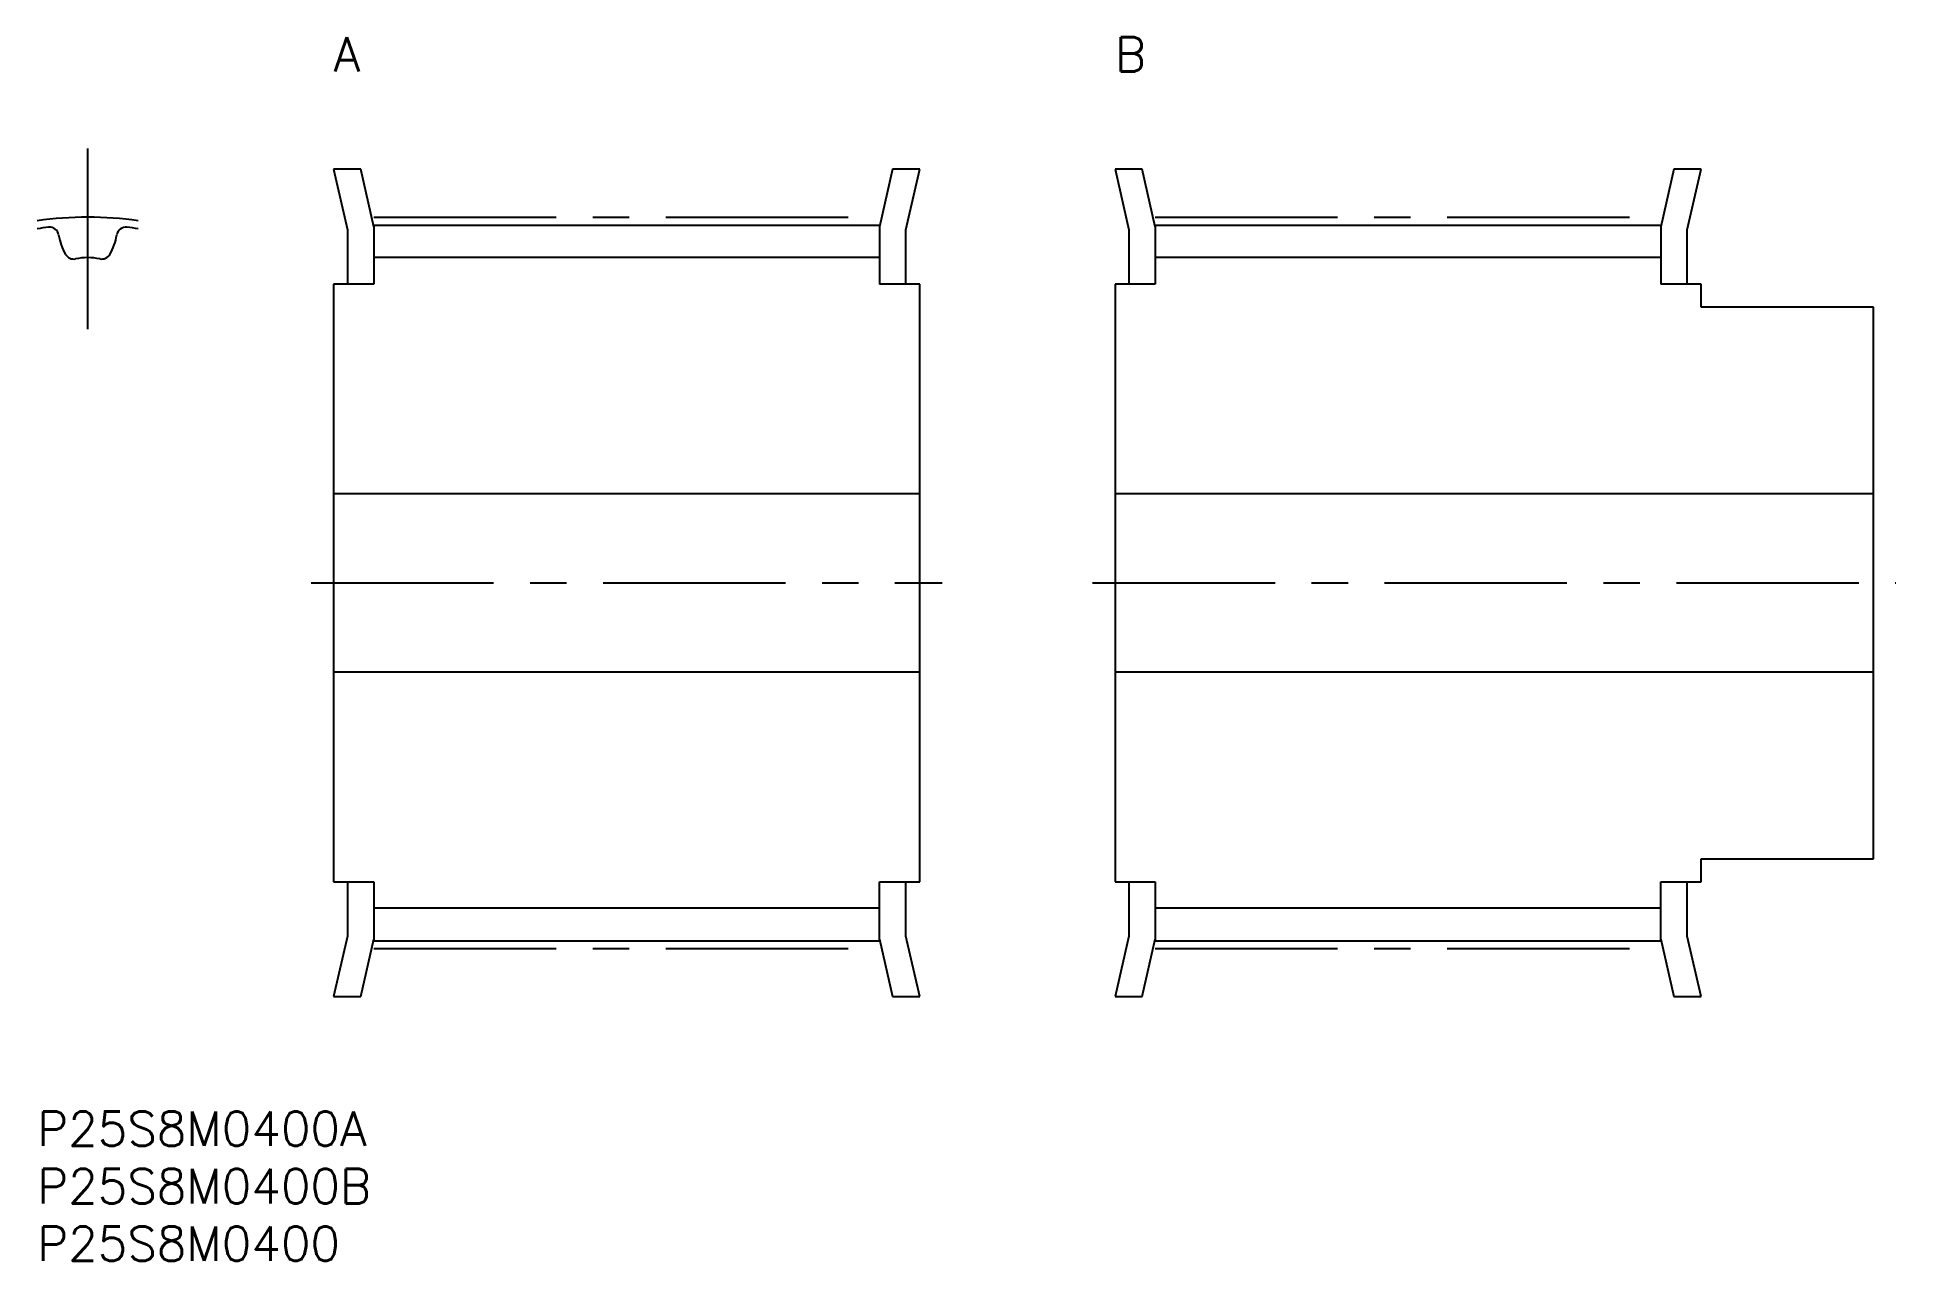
# Model space of a CAD drawing. Extents: x 0 to 162, y -13 to 94.
import ezdxf

# ---------------------------------------------------------------- set-up
doc = ezdxf.new("R2010")
doc.units = 0
doc.header["$LTSCALE"] = 0.5
doc.linetypes.add('CENTER', pattern=[50.8, 31.75, -6.35, 6.35, -6.35])
for name, color, linetype in [('MSM_CENTER', 1, 'CENTER'), ('MSM_CONTINUOUS', 7, 'CONTINUOUS'), ('MSM_PART_NUMBER', 7, 'CONTINUOUS')]:
    doc.layers.add(name, color=color, linetype=linetype)
doc.styles.get("Standard").update_dxf_attribs({"font": 'txt.shx', "height": 3, "bigfont": 'bigfont.shx'})

# ---------------------------------------------------------------- blocks, each defined once
blk = doc.blocks.new('*U31')
at = {"layer": 'MSM_PART_NUMBER'}
blk.add_text('P25S8M0400A', height=3, dxfattribs=at).set_placement((0, -3))
blk = doc.blocks.new('*U32')
at = {"layer": 'MSM_PART_NUMBER'}
blk.add_text('P25S8M0400B', height=3, dxfattribs=at).set_placement((0, -8))
blk = doc.blocks.new('*U33')
at = {"layer": 'MSM_PART_NUMBER'}
blk.add_text('P25S8M0400', height=3, dxfattribs=at).set_placement((0, -13))
blk = doc.blocks.new('*U34')
at = {"layer": 'MSM_PART_NUMBER'}
blk.add_text('A', height=3, dxfattribs=at).set_placement((25.8, 90.5))
blk = doc.blocks.new('*U35')
at = {"layer": 'MSM_PART_NUMBER'}
blk.add_text('B', height=3, dxfattribs=at).set_placement((93.8, 90.5))

msp = doc.modelspace()

# ---------------------------------------------------------------- linework, layer by layer
at = {"layer": 'MSM_CENTER'}
for p, q in [((4.4, 68.09), (4.4, 83.8)), ((29.3, 77.83), (73.3, 77.83)), ((97.3, 77.83), (141.3, 77.83)), ((23.85, 46), (78.75, 46)), ((91.85, 46), (161.75, 46)), ((29.3, 14.17), (73.3, 14.17)), ((97.3, 14.17), (141.3, 14.17))]:
    msp.add_line(p, q, dxfattribs=at)
msp.add_arc((4.4, 46), 31.83, 82.0554, 97.9446, dxfattribs=at)
at = {"layer": 'MSM_CONTINUOUS'}
for p, q in [((28.16, 82), (25.8, 82)), ((25.8, 82), (27, 76.74)), ((29.3, 77), (28.16, 82)), ((74.44, 82), (73.3, 77)), ((76.8, 82), (74.44, 82)), ((75.6, 76.74), (76.8, 82)), ((96.16, 82), (93.8, 82)), ((93.8, 82), (95, 76.74)), ((97.3, 77), (96.16, 82)), ((142.44, 82), (141.3, 77)), ((144.8, 82), (142.44, 82)), ((143.6, 76.74), (144.8, 82)), ((27, 76.74), (27, 72)), ((29.3, 77.14), (29.3, 72)), ((29.3, 77.14), (73.3, 77.14)), ((73.3, 77.14), (73.3, 72)), ((75.6, 72), (75.6, 76.74)), ((95, 76.74), (95, 72)), ((97.3, 77.14), (97.3, 72)), ((97.3, 77.14), (141.3, 77.14)), ((141.3, 77.14), (141.3, 72)), ((143.6, 72), (143.6, 76.74)), ((73.3, 74.32), (29.3, 74.32)), ((141.3, 74.32), (97.3, 74.32)), ((25.8, 72), (25.8, 20)), ((29.3, 72), (25.8, 72)), ((76.8, 72), (73.3, 72)), ((76.8, 20), (76.8, 72)), ((93.8, 72), (93.8, 20)), ((97.3, 72), (93.8, 72)), ((144.8, 72), (141.3, 72)), ((144.8, 70), (144.8, 72)), ((159.8, 70), (144.8, 70)), ((159.8, 22), (159.8, 70)), ((76.8, 53.75), (25.8, 53.75)), ((159.8, 53.75), (93.8, 53.75)), ((25.8, 38.25), (76.8, 38.25)), ((93.8, 38.25), (159.8, 38.25)), ((144.8, 20), (144.8, 22)), ((144.8, 22), (159.8, 22)), ((25.8, 20), (29.3, 20)), ((27, 20), (27, 15.26)), ((29.3, 20), (29.3, 14.86)), ((73.3, 14.86), (73.3, 20)), ((73.3, 20), (76.8, 20)), ((75.6, 15.26), (75.6, 20)), ((93.8, 20), (97.3, 20)), ((95, 20), (95, 15.26)), ((97.3, 20), (97.3, 14.86)), ((141.3, 14.86), (141.3, 20)), ((141.3, 20), (144.8, 20)), ((143.6, 15.26), (143.6, 20)), ((73.3, 17.68), (29.3, 17.68)), ((141.3, 17.68), (97.3, 17.68)), ((27, 15.26), (25.8, 10)), ((28.16, 10), (29.3, 15)), ((29.3, 14.86), (73.3, 14.86)), ((73.3, 15), (74.44, 10)), ((76.8, 10), (75.6, 15.26)), ((95, 15.26), (93.8, 10)), ((96.16, 10), (97.3, 15)), ((97.3, 14.86), (141.3, 14.86)), ((141.3, 15), (142.44, 10)), ((144.8, 10), (143.6, 15.26)), ((25.8, 10), (28.16, 10)), ((74.44, 10), (76.8, 10)), ((93.8, 10), (96.16, 10)), ((142.44, 10), (144.8, 10))]:
    msp.add_line(p, q, dxfattribs=at)
for centre, radius, start, end in [((4.4, 46), 31.14, 96.2795, 98.1205), ((1.08, 76.16), 0.8, 9.4204, 96.2795), ((7, 77.14), 5.2, 189.4204, 209.3753), ((1.8, 77.14), 5.2, 330.6247, 350.5796), ((7.72, 76.16), 0.8, 83.7205, 170.5796), ((4.4, 46), 31.14, 81.8795, 83.7205), ((3.17, 74.99), 0.8, 209.3753, 281.8712), ((5.63, 74.99), 0.8, 258.1288, 330.6247), ((4.4, 69.11), 5.2, 78.1288, 101.8712)]:
    msp.add_arc(centre, radius, start, end, dxfattribs=at)

# ---------------------------------------------------------------- block references
for name in ['*U34', '*U35', '*U31', '*U32', '*U33']:
    msp.add_blockref(name, (0, 0), dxfattribs=at)

doc.saveas('drawing.dxf')
